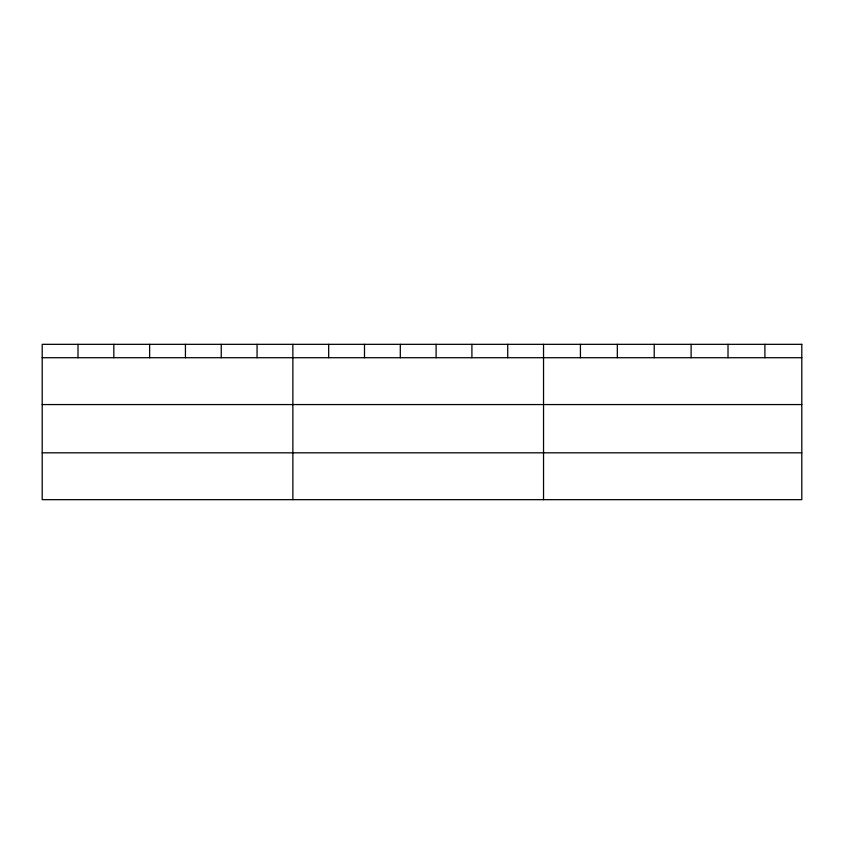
<?xml version="1.0" encoding="UTF-8"?>
<svg xmlns="http://www.w3.org/2000/svg" width="844" height="844" viewBox="0 0 844 844"><rect width="100%" height="100%" fill="white"/><g stroke="black" fill="none" stroke-linecap="round" stroke-linejoin="round"><path stroke-width="1.27" d="M42.2 357.719L801.8 357.719M42.2 404.561L801.8 404.561M42.2 452.827L801.8 452.827M764.907 344.331L764.907 357.719M728.013 344.331L728.013 357.719M691.12 344.331L691.12 357.719M654.216 344.331L654.216 357.719M617.323 344.331L617.323 357.719M580.429 344.331L580.429 357.719M543.536 344.331L543.536 499.669M507.729 344.331L507.729 357.719M471.912 344.331L471.912 357.719M436.105 344.331L436.105 357.719M400.299 344.331L400.299 357.719M364.492 344.331L364.492 357.719M328.675 344.331L328.675 357.719M292.868 344.331L292.868 499.669M257.061 344.331L257.061 357.719M221.244 344.331L221.244 357.719M185.437 344.331L185.437 357.719M149.631 344.331L149.631 357.719M113.824 344.331L113.824 357.719M78.007 344.331L78.007 357.719M801.8 344.331L42.2 344.331L42.2 499.669L801.8 499.669L801.8 344.331"/></g></svg>
